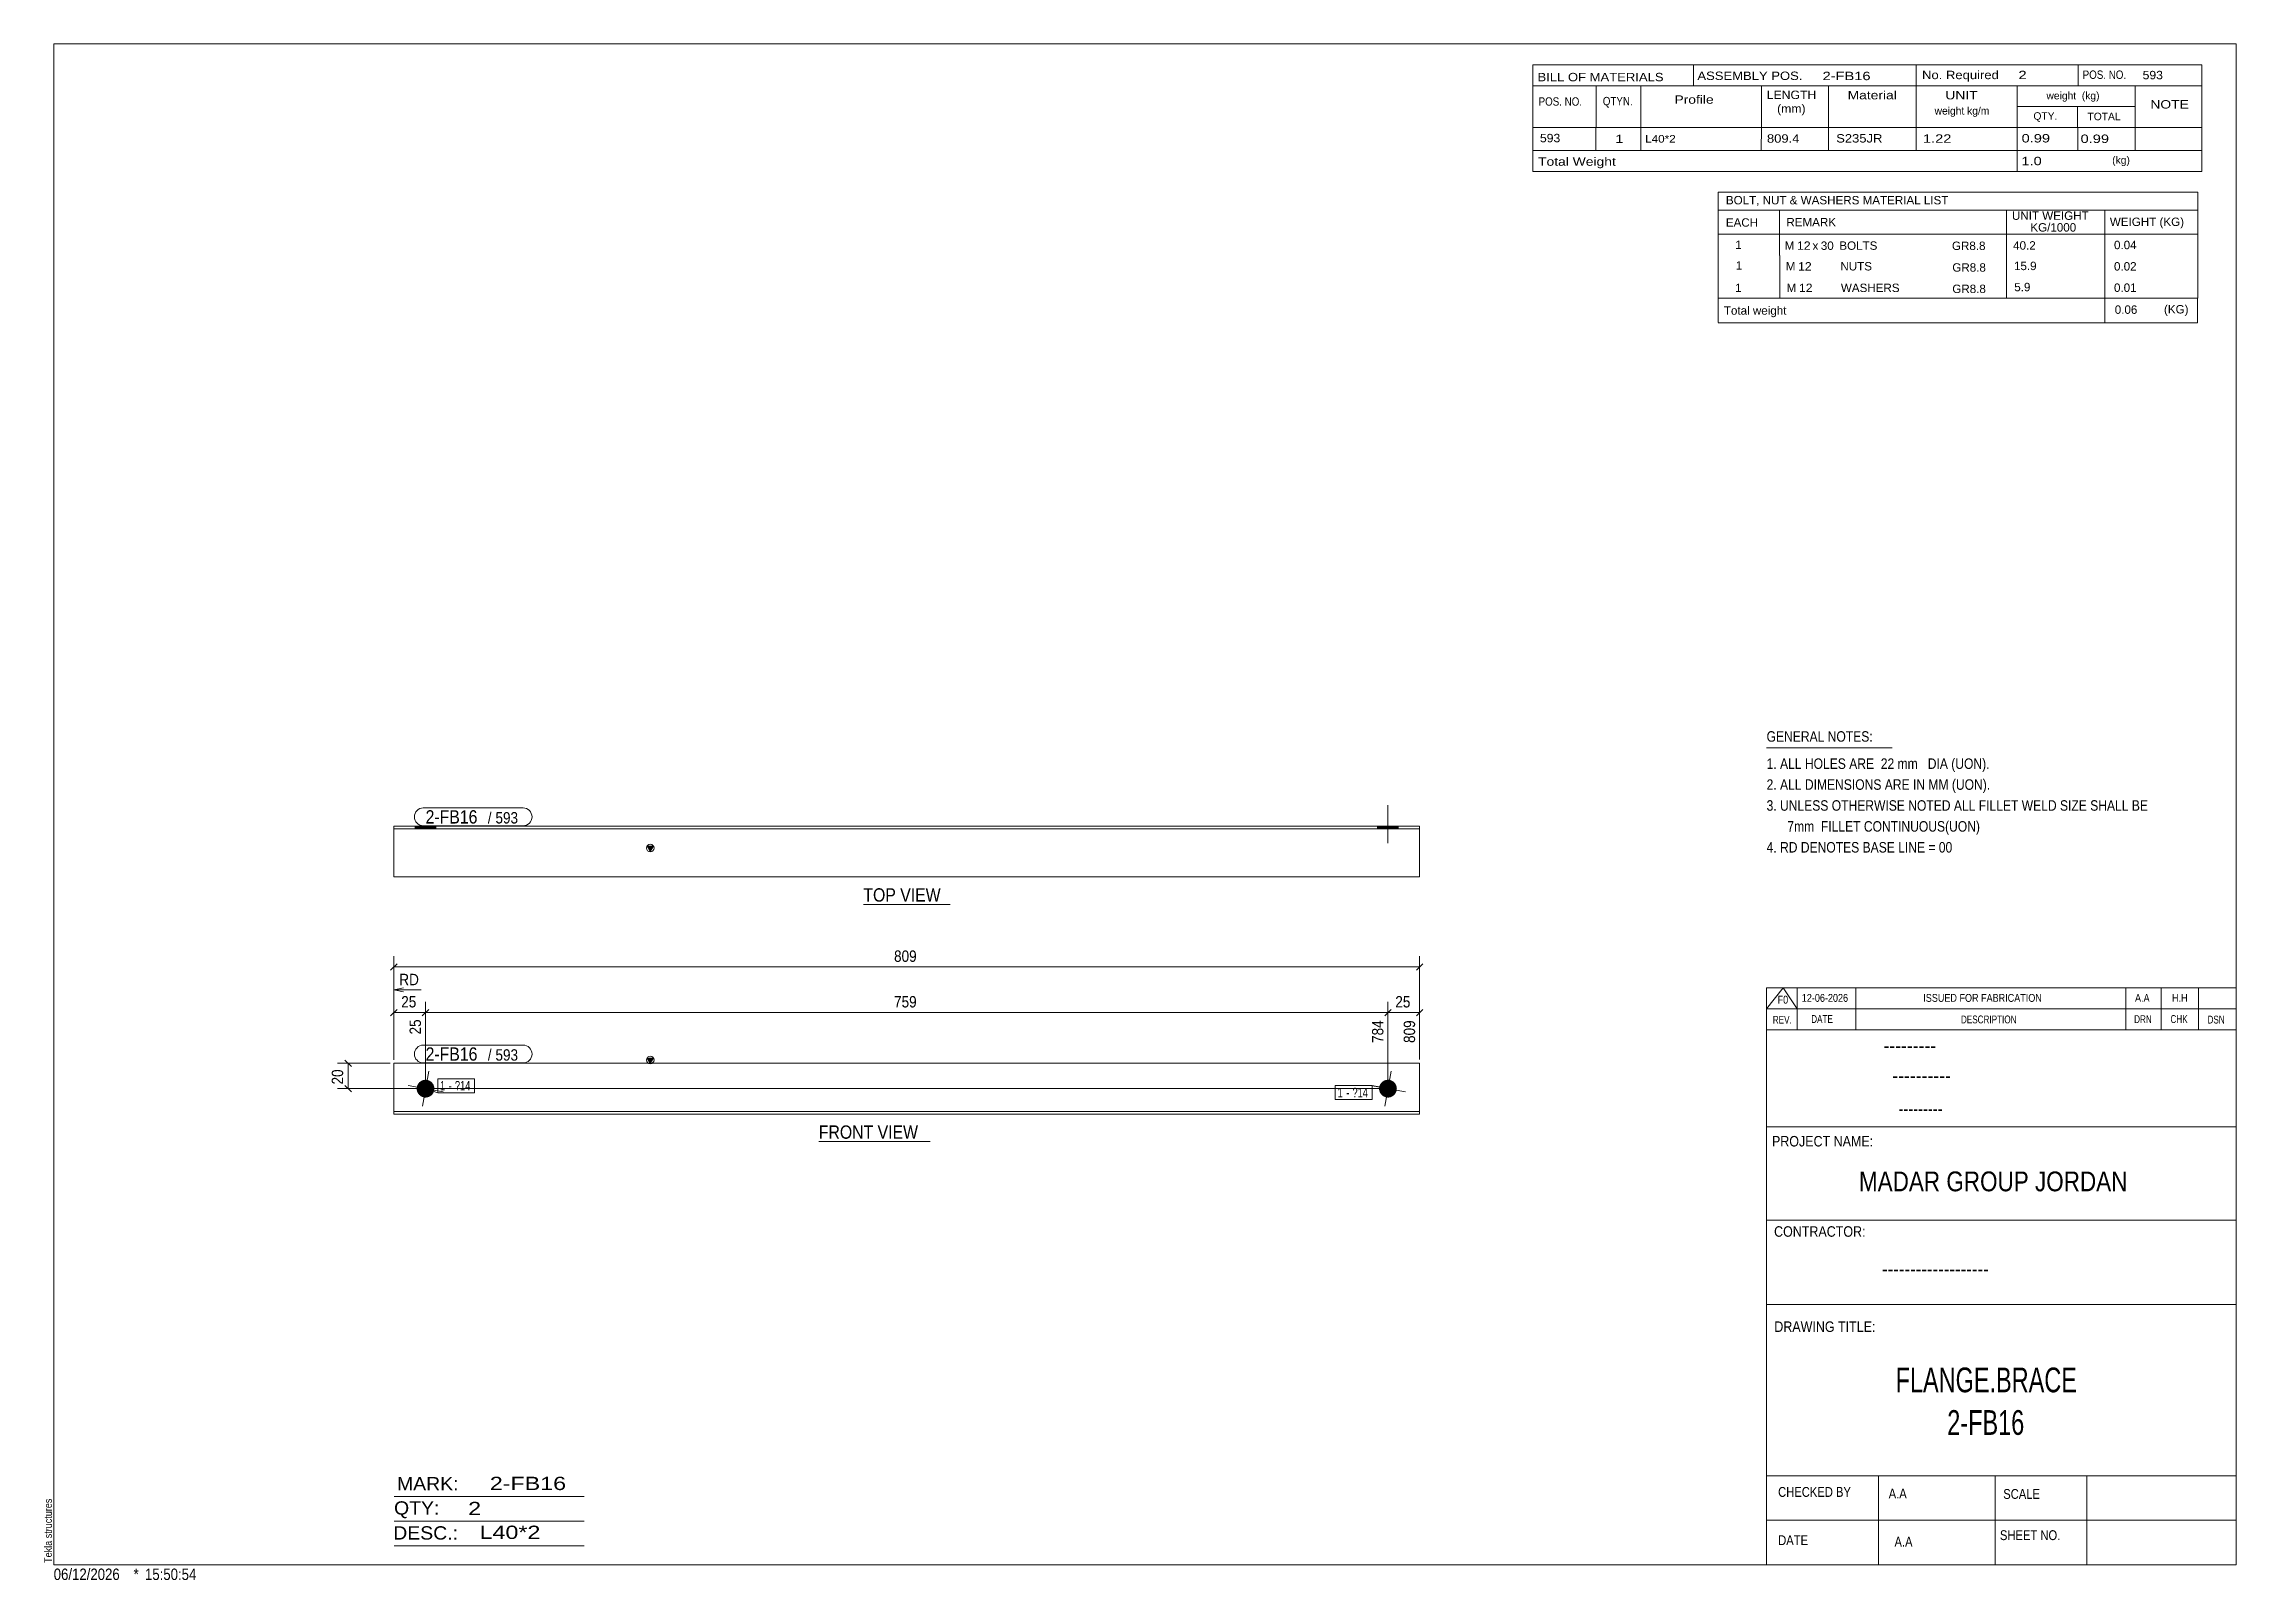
# Model space of a CAD drawing. Header units: millimetres. Extents: x 2 to 579, y 1 to 405.
import ezdxf

# ---------------------------------------------------------------- set-up
doc = ezdxf.new("R2010")
doc.units = ezdxf.units.MM
doc.linetypes.add('XKITLINE00', pattern=[0])
for name, color, linetype, lineweight in [('Bolt', 3, 'Continuous', 0), ('BoltMark', 7, 'Continuous', 0), ('Dimensions', 7, 'Continuous', 0), ('DrawingSheet', 5, 'Continuous', 0), ('OtherObjectType', 7, 'Continuous', 0), ('Part', 2, 'Continuous', 0), ('PartMark', 7, 'Continuous', 0)]:
    doc.layers.add(name, color=color, linetype=linetype, lineweight=lineweight)
doc.styles.add('@ARIAL_UNICODE_MS_BOLD', font='ARIAL.TTF')
doc.styles.add('ARIAL', font='ARIAL.TTF')
doc.styles.add('ARIAL_NARROW', font='ARIALN.TTF')
doc.styles.add('COMIC_SANS_MS_BOLD', font='COMICBD.TTF')
doc.styles.add('SWIS721_EX_BT', font='ARIAL.TTF')
doc.styles.add('SWISSE', font='ARIAL.TTF')

# ---------------------------------------------------------------- blocks, each defined once
blk = doc.blocks.new('*A1')
at = {"layer": 'Bolt'}
blk.add_hatch(color=3, dxfattribs=at).paths.add_polyline_path([(102.32, 127.93), (102.26, 127.94), (102.2, 127.96), (102.15, 127.97), (102.09, 127.99), (102.04, 128), (101.99, 128.02), (101.93, 128.04), (101.88, 128.07), (101.83, 128.09), (101.77, 128.11), (101.72, 128.14), (101.67, 128.16), (101.62, 128.19), (101.57, 128.22), (101.52, 128.25), (101.48, 128.28), (101.43, 128.32), (101.38, 128.35), (101.34, 128.38), (101.29, 128.42), (101.25, 128.46), (101.21, 128.5), (101.17, 128.54), (101.12, 128.58), (101.08, 128.62), (101.05, 128.66), (101.01, 128.7), (100.97, 128.75), (100.94, 128.79), (100.9, 128.84), (100.87, 128.88), (100.84, 128.93), (100.81, 128.98), (100.78, 129.03), (100.75, 129.08), (100.72, 129.13), (100.69, 129.18), (100.67, 129.23), (100.65, 129.28), (100.62, 129.34), (100.6, 129.39), (100.58, 129.44), (100.56, 129.5), (100.55, 129.55), (100.53, 129.61), (100.52, 129.66), (100.5, 129.72), (100.49, 129.77), (100.48, 129.83), (100.47, 129.89), (100.47, 129.94), (100.46, 130), (100.46, 130.06), (100.45, 130.11), (100.45, 130.17), (100.45, 130.23), (100.45, 130.29), (100.45, 130.34), (100.46, 130.4), (100.46, 130.46), (100.47, 130.51), (100.48, 130.57), (100.49, 130.63), (100.5, 130.68), (100.51, 130.74), (100.52, 130.8), (100.54, 130.85), (100.55, 130.91), (100.57, 130.96), (100.59, 131.01), (100.61, 131.07), (100.63, 131.12), (100.66, 131.17), (100.68, 131.23), (100.7, 131.28), (100.73, 131.33), (100.76, 131.38), (100.79, 131.43), (100.82, 131.48), (100.85, 131.52), (100.88, 131.57), (100.92, 131.62), (100.95, 131.66), (100.99, 131.71), (101.02, 131.75), (101.06, 131.79), (101.1, 131.83), (101.14, 131.88), (101.18, 131.92), (101.23, 131.95), (101.27, 131.99), (101.31, 132.03), (101.36, 132.06), (101.4, 132.1), (101.45, 132.13), (101.5, 132.16), (101.55, 132.19), (101.59, 132.22), (101.64, 132.25), (101.69, 132.28), (101.75, 132.31), (101.8, 132.33), (101.85, 132.35), (101.9, 132.38), (101.96, 132.4), (102.01, 132.42), (102.06, 132.44), (102.12, 132.45), (102.17, 132.47), (102.23, 132.48), (102.28, 132.5), (102.34, 132.51), (102.4, 132.52), (102.45, 132.53), (102.51, 132.53), (102.57, 132.54), (102.62, 132.54), (102.68, 132.55), (102.74, 132.55), (102.8, 132.55), (102.85, 132.55), (102.91, 132.55), (102.97, 132.54), (103.02, 132.54), (103.08, 132.53), (103.14, 132.52), (103.19, 132.51), (103.25, 132.5), (103.31, 132.49), (103.36, 132.48), (103.42, 132.46), (103.47, 132.45), (103.53, 132.43), (103.58, 132.41), (103.63, 132.39), (103.69, 132.37), (103.74, 132.34), (103.79, 132.32), (103.84, 132.3), (103.89, 132.27), (103.94, 132.24), (103.99, 132.21), (104.04, 132.18), (104.09, 132.15), (104.14, 132.12), (104.18, 132.08), (104.23, 132.05), (104.27, 132.01), (104.32, 131.98), (104.36, 131.94), (104.4, 131.9), (104.44, 131.86), (104.48, 131.82), (104.52, 131.77), (104.56, 131.73), (104.59, 131.69), (104.63, 131.64), (104.66, 131.6), (104.7, 131.55), (104.73, 131.5), (104.76, 131.45), (104.79, 131.41), (104.82, 131.36), (104.85, 131.31), (104.87, 131.25), (104.9, 131.2), (104.92, 131.15), (104.94, 131.1), (104.96, 131.04), (104.98, 130.99), (105, 130.94), (105.02, 130.88), (105.04, 130.83), (105.05, 130.77), (105.06, 130.72), (105.07, 130.66), (105.08, 130.6), (105.09, 130.55), (105.1, 130.49), (105.11, 130.43), (105.11, 130.38), (105.11, 130.32), (105.12, 130.26), (105.12, 130.2), (105.12, 130.15), (105.11, 130.09), (105.11, 130.03), (105.1, 129.98), (105.1, 129.92), (105.09, 129.86), (105.08, 129.81), (105.07, 129.75), (105.06, 129.69), (105.04, 129.64), (105.03, 129.58), (105.01, 129.53), (105, 129.47), (104.98, 129.42), (104.96, 129.37), (104.93, 129.31), (104.91, 129.26), (104.89, 129.21), (104.86, 129.16), (104.84, 129.11), (104.81, 129.06), (104.78, 129.01), (104.75, 128.96), (104.72, 128.91), (104.68, 128.86), (104.65, 128.82), (104.62, 128.77), (104.58, 128.73), (104.54, 128.68), (104.5, 128.64), (104.46, 128.6), (104.42, 128.56), (104.38, 128.52), (104.34, 128.48), (104.3, 128.44), (104.25, 128.41), (104.21, 128.37), (104.16, 128.34), (104.12, 128.3), (104.07, 128.27), (104.02, 128.24), (103.97, 128.21), (103.92, 128.18), (103.87, 128.15), (103.82, 128.13), (103.77, 128.1), (103.72, 128.08), (103.66, 128.06), (103.61, 128.04), (103.56, 128.02), (103.5, 128), (103.45, 127.98), (103.39, 127.96), (103.34, 127.95), (103.28, 127.94), (103.23, 127.93), (103.17, 127.92), (103.11, 127.91), (103.06, 127.9), (103, 127.89), (102.94, 127.89), (102.89, 127.89), (102.83, 127.88), (102.77, 127.88), (102.71, 127.88), (102.66, 127.89), (102.6, 127.89), (102.54, 127.9), (102.49, 127.9), (102.43, 127.91), (102.37, 127.92)], flags=17)
at = {"layer": 'Bolt', "color": 3, "linetype": 'XKITLINE00', "lineweight": 0}
for p, q in [((103.61, 134.81), (101.96, 125.62)), ((107.38, 129.39), (98.19, 131.04))]:
    blk.add_line(p, q, dxfattribs=at)
blk = doc.blocks.new('*A2')
at = {"layer": 'Bolt'}
blk.add_hatch(color=3, dxfattribs=at).paths.add_polyline_path([(355.44, 127.93), (355.39, 127.94), (355.33, 127.96), (355.28, 127.97), (355.22, 127.99), (355.17, 128), (355.11, 128.02), (355.06, 128.04), (355.01, 128.07), (354.96, 128.09), (354.9, 128.11), (354.85, 128.14), (354.8, 128.16), (354.75, 128.19), (354.7, 128.22), (354.65, 128.25), (354.61, 128.28), (354.56, 128.32), (354.51, 128.35), (354.47, 128.38), (354.42, 128.42), (354.38, 128.46), (354.34, 128.5), (354.29, 128.54), (354.25, 128.58), (354.21, 128.62), (354.18, 128.66), (354.14, 128.7), (354.1, 128.75), (354.07, 128.79), (354.03, 128.84), (354, 128.88), (353.97, 128.93), (353.93, 128.98), (353.9, 129.03), (353.88, 129.08), (353.85, 129.13), (353.82, 129.18), (353.8, 129.23), (353.77, 129.28), (353.75, 129.34), (353.73, 129.39), (353.71, 129.44), (353.69, 129.5), (353.68, 129.55), (353.66, 129.61), (353.65, 129.66), (353.63, 129.72), (353.62, 129.77), (353.61, 129.83), (353.6, 129.89), (353.59, 129.94), (353.59, 130), (353.58, 130.06), (353.58, 130.11), (353.58, 130.17), (353.58, 130.23), (353.58, 130.29), (353.58, 130.34), (353.59, 130.4), (353.59, 130.46), (353.6, 130.51), (353.61, 130.57), (353.62, 130.63), (353.63, 130.68), (353.64, 130.74), (353.65, 130.8), (353.67, 130.85), (353.68, 130.91), (353.7, 130.96), (353.72, 131.01), (353.74, 131.07), (353.76, 131.12), (353.78, 131.17), (353.81, 131.23), (353.83, 131.28), (353.86, 131.33), (353.89, 131.38), (353.92, 131.43), (353.95, 131.48), (353.98, 131.52), (354.01, 131.57), (354.05, 131.62), (354.08, 131.66), (354.12, 131.71), (354.15, 131.75), (354.19, 131.79), (354.23, 131.83), (354.27, 131.88), (354.31, 131.92), (354.35, 131.95), (354.4, 131.99), (354.44, 132.03), (354.49, 132.06), (354.53, 132.1), (354.58, 132.13), (354.63, 132.16), (354.67, 132.19), (354.72, 132.22), (354.77, 132.25), (354.82, 132.28), (354.87, 132.31), (354.93, 132.33), (354.98, 132.35), (355.03, 132.38), (355.08, 132.4), (355.14, 132.42), (355.19, 132.44), (355.25, 132.45), (355.3, 132.47), (355.36, 132.48), (355.41, 132.5), (355.47, 132.51), (355.53, 132.52), (355.58, 132.53), (355.64, 132.53), (355.7, 132.54), (355.75, 132.54), (355.81, 132.55), (355.87, 132.55), (355.92, 132.55), (355.98, 132.55), (356.04, 132.55), (356.1, 132.54), (356.15, 132.54), (356.21, 132.53), (356.27, 132.52), (356.32, 132.51), (356.38, 132.5), (356.44, 132.49), (356.49, 132.48), (356.55, 132.46), (356.6, 132.45), (356.66, 132.43), (356.71, 132.41), (356.76, 132.39), (356.82, 132.37), (356.87, 132.34), (356.92, 132.32), (356.97, 132.3), (357.02, 132.27), (357.07, 132.24), (357.12, 132.21), (357.17, 132.18), (357.22, 132.15), (357.27, 132.12), (357.31, 132.08), (357.36, 132.05), (357.4, 132.01), (357.45, 131.98), (357.49, 131.94), (357.53, 131.9), (357.57, 131.86), (357.61, 131.82), (357.65, 131.77), (357.69, 131.73), (357.72, 131.69), (357.76, 131.64), (357.79, 131.6), (357.83, 131.55), (357.86, 131.5), (357.89, 131.45), (357.92, 131.41), (357.95, 131.36), (357.98, 131.31), (358, 131.25), (358.03, 131.2), (358.05, 131.15), (358.07, 131.1), (358.09, 131.04), (358.11, 130.99), (358.13, 130.94), (358.15, 130.88), (358.16, 130.83), (358.18, 130.77), (358.19, 130.72), (358.2, 130.66), (358.21, 130.6), (358.22, 130.55), (358.23, 130.49), (358.24, 130.43), (358.24, 130.38), (358.24, 130.32), (358.25, 130.26), (358.25, 130.2), (358.24, 130.15), (358.24, 130.09), (358.24, 130.03), (358.23, 129.98), (358.23, 129.92), (358.22, 129.86), (358.21, 129.81), (358.2, 129.75), (358.19, 129.69), (358.17, 129.64), (358.16, 129.58), (358.14, 129.53), (358.12, 129.47), (358.1, 129.42), (358.08, 129.37), (358.06, 129.31), (358.04, 129.26), (358.02, 129.21), (357.99, 129.16), (357.96, 129.11), (357.94, 129.06), (357.91, 129.01), (357.88, 128.96), (357.85, 128.91), (357.81, 128.86), (357.78, 128.82), (357.74, 128.77), (357.71, 128.73), (357.67, 128.68), (357.63, 128.64), (357.59, 128.6), (357.55, 128.56), (357.51, 128.52), (357.47, 128.48), (357.43, 128.44), (357.38, 128.41), (357.34, 128.37), (357.29, 128.34), (357.25, 128.3), (357.2, 128.27), (357.15, 128.24), (357.1, 128.21), (357.05, 128.18), (357, 128.15), (356.95, 128.13), (356.9, 128.1), (356.85, 128.08), (356.79, 128.06), (356.74, 128.04), (356.69, 128.02), (356.63, 128), (356.58, 127.98), (356.52, 127.96), (356.47, 127.95), (356.41, 127.94), (356.36, 127.93), (356.3, 127.92), (356.24, 127.91), (356.19, 127.9), (356.13, 127.89), (356.07, 127.89), (356.01, 127.89), (355.96, 127.88), (355.9, 127.88), (355.84, 127.88), (355.79, 127.89), (355.73, 127.89), (355.67, 127.9), (355.61, 127.9), (355.56, 127.91), (355.5, 127.92)], flags=17)
at = {"layer": 'Bolt', "color": 3, "linetype": 'XKITLINE00', "lineweight": 0}
for p, q in [((356.73, 134.81), (355.09, 125.62)), ((360.51, 129.39), (351.32, 131.04))]:
    blk.add_line(p, q, dxfattribs=at)
blk = doc.blocks.new('*A3')
at = {"layer": 'Part'}
blk.add_hatch(color=2, dxfattribs=at).paths.add_polyline_path([(161.1, 138.28), (162.7, 138.28), (161.9, 136.88)], flags=17)
at = {"layer": 'Part', "color": 2, "linetype": 'XKITLINE00', "lineweight": 0}
for p, q in [((94.45, 123.55), (94.45, 136.88)), ((94.45, 136.88), (364.25, 136.88)), ((161.9, 136.88), (161.1, 138.28)), ((161.1, 138.28), (162.7, 138.28)), ((162.7, 138.28), (161.9, 136.88)), ((364.25, 123.55), (364.25, 136.88)), ((364.25, 124.22), (94.45, 124.22)), ((364.25, 123.55), (94.45, 123.55))]:
    blk.add_line(p, q, dxfattribs=at)
blk.add_circle((161.9, 137.78), 1, dxfattribs=at)
blk = doc.blocks.new('*A4')
at = {"layer": 'Bolt'}
blk.add_hatch(color=3, dxfattribs=at).paths.add_polyline_path([(105.49, 199.25), (105.49, 198.58), (100.08, 198.58), (100.08, 199.25)], flags=17)
at = {"layer": 'Bolt', "color": 3, "linetype": 'XKITLINE00', "lineweight": 0}
for p, q in [((100.08, 198.58), (100.08, 199.25)), ((102.78, 198.58), (102.78, 199.25)), ((105.49, 198.58), (105.49, 199.25))]:
    blk.add_line(p, q, dxfattribs=at)
blk = doc.blocks.new('*A5')
at = {"layer": 'Bolt'}
blk.add_hatch(color=3, dxfattribs=at).paths.add_polyline_path([(358.62, 199.25), (358.62, 198.58), (353.2, 198.58), (353.2, 199.25)], flags=17)
at = {"layer": 'Bolt', "color": 3, "linetype": 'XKITLINE00', "lineweight": 0}
for p, q in [((355.91, 194.75), (355.91, 204.75)), ((353.2, 198.58), (353.2, 199.25)), ((358.62, 198.58), (358.62, 199.25))]:
    blk.add_line(p, q, dxfattribs=at)
blk = doc.blocks.new('*A6')
at = {"layer": 'Part'}
blk.add_hatch(color=2, dxfattribs=at).paths.add_polyline_path([(161.1, 193.98), (162.7, 193.98), (161.9, 192.58)], flags=17)
at = {"layer": 'Part', "color": 2, "linetype": 'XKITLINE00', "lineweight": 0}
for p, q in [((364.25, 199.25), (94.45, 199.25)), ((94.45, 185.92), (94.45, 199.25)), ((364.25, 198.58), (94.45, 198.58)), ((364.25, 199.25), (364.25, 185.92)), ((161.9, 192.58), (161.1, 193.98)), ((161.1, 193.98), (162.7, 193.98)), ((162.7, 193.98), (161.9, 192.58)), ((364.25, 185.92), (94.45, 185.92))]:
    blk.add_line(p, q, dxfattribs=at)
blk.add_circle((161.9, 193.48), 1, dxfattribs=at)
blk = doc.blocks.new('*A7')
at = {"layer": 'DrawingSheet', "color": 5, "linetype": 'XKITLINE00', "lineweight": 0}
for p, q in [((579, 405), (5, 405)), ((5, 405), (5, 5)), ((579, 5), (579, 405)), ((5, 5), (579, 5))]:
    blk.add_line(p, q, dxfattribs=at)
at = {"layer": 'DrawingSheet', "color": 5, "style": 'ARIAL', "width": 0.85}
blk.add_text('Tekla structures', height=2, rotation=90, dxfattribs=at).set_placement((4.5, 5.5))
blk = doc.blocks.new('*A8')
at = {"layer": 'OtherObjectType', "color": 7, "linetype": 'XKITLINE00', "lineweight": 0}
for p, q in [((442.76, 365.95), (442.75, 354.95)), ((442.76, 365.95), (568.88, 365.95)), ((568.88, 365.95), (568.88, 354.95)), ((442.75, 361.3), (568.88, 361.3)), ((458.87, 361.31), (458.87, 354.95)), ((518.57, 361.31), (518.57, 354.95)), ((544.47, 361.29), (544.47, 354.95)), ((442.76, 354.92), (442.76, 349.42)), ((442.77, 354.95), (568.88, 354.95)), ((458.92, 354.95), (458.92, 349.33)), ((518.57, 354.95), (518.57, 349.33)), ((544.5, 354.95), (544.5, 349.45)), ((568.88, 354.95), (568.88, 349.45)), ((442.79, 349.33), (442.79, 343.72)), ((458.95, 349.33), (458.95, 343.71)), ((518.57, 349.33), (518.57, 343.71)), ((544.5, 349.33), (544.5, 343.83)), ((568.88, 349.33), (568.88, 343.83)), ((442.79, 343.7), (442.79, 338.13)), ((458.95, 343.71), (458.95, 338.09)), ((518.57, 343.71), (518.57, 338.09)), ((544.5, 343.71), (544.5, 338.1)), ((568.88, 343.71), (568.88, 338.1)), ((568.88, 338.1), (442.75, 338.13)), ((442.78, 338.09), (442.78, 331.69)), ((442.85, 338.09), (568.87, 338.09)), ((544.5, 338.06), (544.5, 331.64)), ((568.87, 338.06), (568.87, 331.65)), ((442.77, 331.65), (568.87, 331.65))]:
    blk.add_line(p, q, dxfattribs=at)
at = {"layer": 'OtherObjectType', "color": 7, "style": 'ARIAL_NARROW'}
for s, width, p in [('BOLT, NUT & WASHERS MATERIAL LIST', 1.211571, (444.79, 362.79)), ('EACH', 1.211571, (444.78, 356.92)), ('REMARK', 1.211571, (460.7, 357.01)), ('UNIT WEIGHT', 1.211571, (520.03, 358.72)), (' KG/1000', 1.211571, (524.02, 355.63)), ('WEIGHT (KG)', 1.211571, (545.78, 357.1)), ('1', 1.211571, (447.26, 351.05)), ('M', 1.211571, (460.26, 350.85)), ('12', 1.275, (463.5, 350.83)), ('x', 1.211571, (467.58, 350.83)), ('30', 1.211571, (469.76, 350.82)), ('BOLTS', 1.211571, (474.63, 350.84)), ('GR8.8', 1.211571, (504.25, 350.79)), ('40.2', 1.211571, (520.34, 350.88)), ('0.04', 1.211571, (546.87, 351.01)), ('1', 1.211571, (447.4, 345.61)), ('M', 1.211571, (460.54, 345.41)), ('12', 1.275, (463.78, 345.39)), ('NUTS', 1.211571, (474.91, 345.41)), ('GR8.8', 1.211571, (504.35, 345.09)), ('15.9', 1.211571, (520.56, 345.5)), ('0.02', 1.211571, (546.87, 345.39)), ('1', 1.211571, (447.24, 339.74)), ('M', 1.211571, (460.76, 339.74)), ('12', 1.275, (464, 339.72)), ('WASHERS', 1.211571, (475.04, 339.73)), ('GR8.8', 1.211571, (504.35, 339.47)), ('5.9', 1.211571, (520.64, 339.94)), ('0.01', 1.211571, (546.87, 339.78)), ('Total weight', 1.211571, (444.26, 333.77)), ('0.06', 1.211571, (547.07, 334)), ('(KG)', 1.211571, (560.02, 334.1))]:
    blk.add_text(s, height=2.2, dxfattribs=dict(at, width=width)).set_placement(p)
blk = doc.blocks.new('*A9')
at = {"layer": 'OtherObjectType', "color": 7, "linetype": 'XKITLINE00', "lineweight": 0}
blk.add_line((455.5, 219.82), (488.5, 219.82), dxfattribs=at)
at = {"layer": 'OtherObjectType', "color": 7, "style": 'ARIAL_NARROW', "width": 1.008832}
for s, p in [('GENERAL NOTES:', (455.5, 221.47)), ('1. ALL HOLES ARE  22 mm   DIA (UON).', (455.5, 214.32)), ('2. ALL DIMENSIONS ARE IN MM (UON).', (455.5, 208.82)), ('3. UNLESS OTHERWISE NOTED ALL FILLET WELD SIZE SHALL BE', (455.5, 203.32)), ('7mm  FILLET CONTINUOUS(UON)', (460.95, 197.82)), ('4. RD DENOTES BASE LINE = 00', (455.5, 192.32))]:
    blk.add_text(s, height=2.75, dxfattribs=at).set_placement(p)
blk = doc.blocks.new('*A10')
at = {"layer": 'OtherObjectType', "color": 7, "linetype": 'XKITLINE00', "lineweight": 0}
for p, q in [((455.5, 156.76), (579, 156.76)), ((455.5, 151.21), (459.82, 156.76)), ((455.5, 151.21), (455.5, 156.76)), ((459.82, 156.76), (463.53, 151.21)), ((463.53, 151.21), (463.53, 156.76)), ((478.97, 151.21), (478.97, 156.76)), ((549.98, 151.21), (549.98, 156.76)), ((559.24, 151.21), (559.24, 156.76)), ((569.12, 151.21), (569.12, 156.76)), ((579, 151.21), (579, 156.76)), ((455.5, 151.21), (579, 151.21)), ((455.5, 145.65), (455.5, 151.21)), ((459.21, 151.21), (579, 151.21)), ((463.53, 145.65), (463.53, 151.21)), ((478.97, 145.65), (478.97, 151.21)), ((549.98, 145.65), (549.98, 151.21)), ((559.24, 145.65), (559.24, 151.21)), ((569.12, 145.65), (569.12, 151.21)), ((579, 145.65), (579, 151.21))]:
    blk.add_line(p, q, dxfattribs=at)
at = {"layer": 'OtherObjectType', "color": 7, "style": 'ARIAL_NARROW'}
for s, height, width, p in [('F0', 2.058, 1.008832, (458.4, 152.59)), ('12-06-2026', 2.058, 1.008832, (464.76, 153.06)), ('ISSUED FOR FABRICATION', 2.0583, 1.008832, (496.71, 153.06)), ('A.A', 2.058, 1.008832, (552.4, 153.06)), ('H.H', 2.058, 1.008832, (562.13, 153.06)), ('REV.', 2.058, 0.907949, (457.13, 147.31)), ('DATE', 2.058, 0.907949, (467.23, 147.5)), ('DESCRIPTION', 2.0583, 0.907949, (506.61, 147.39)), ('DRN', 2.058, 0.907949, (552.17, 147.47)), ('CHK', 2.058, 0.907949, (561.72, 147.5)), ('DSN', 2.058, 0.907949, (571.47, 147.35))]:
    blk.add_text(s, height=height, dxfattribs=dict(at, width=width)).set_placement(p)
blk = doc.blocks.new('*A11')
at = {"layer": 'OtherObjectType', "color": 6, "linetype": 'XKITLINE00', "lineweight": 0}
for p, q in [((94.5, 23), (144.5, 23)), ((94.5, 16.5), (144.5, 16.5)), ((94.5, 10), (144.5, 10))]:
    blk.add_line(p, q, dxfattribs=at)
at = {"layer": 'OtherObjectType', "color": 6, "style": 'ARIAL_NARROW'}
for s, width, p in [('MARK:', 1.275, (95.27, 24.58)), ('2-FB16', 1.525501, (119.69, 24.65)), ('QTY:', 1.275, (94.5, 18.19)), ('2', 1.525501, (113.99, 18.05)), ('DESC.:', 1.275, (94.29, 11.63)), ('L40*2', 1.525501, (117, 11.79))]:
    blk.add_text(s, height=3.5, dxfattribs=dict(at, width=width)).set_placement(p)
blk = doc.blocks.new('*A12')
at = {"layer": 'OtherObjectType', "color": 2, "linetype": 'XKITLINE00', "lineweight": 0}
for p, q in [((455.5, 145.65), (579, 145.65)), ((455.5, 5), (455.5, 145.64)), ((578.98, 145.64), (579, 5)), ((579, 120.14), (455.5, 120.14)), ((455.5, 95.63), (579, 95.63)), ((579, 73.49), (455.5, 73.49)), ((579, 28.4), (455.5, 28.4)), ((484.94, 28.4), (484.94, 5)), ((515.62, 5), (515.62, 28.4)), ((539.75, 5), (539.75, 28.4)), ((579, 16.7), (455.5, 16.7)), ((579, 5), (455.5, 5))]:
    blk.add_line(p, q, dxfattribs=at)
at = {"layer": 'OtherObjectType', "color": 4, "style": '@ARIAL_UNICODE_MS_BOLD', "width": 0.85}
blk.add_text('---------', height=3.9, dxfattribs=at).set_placement((486.23, 139.59))
at = {"layer": 'OtherObjectType', "color": 7, "style": 'ARIAL', "width": 0.85}
for s, height, p in [('----------', 3.9, (488.56, 131.77)), ('---------', 3.25, (490.21, 123.31))]:
    blk.add_text(s, height=height, dxfattribs=at).set_placement(p)
at = {"layer": 'OtherObjectType', "color": 3, "width": 0.85}
for s, style, p in [('PROJECT NAME:', 'SWIS721_EX_BT', (456.92, 115.01)), ('CONTRACTOR:', 'SWISSE', (457.47, 91.27)), ('DRAWING TITLE:', 'SWIS721_EX_BT', (457.53, 66.24))]:
    blk.add_text(s, height=2.7618, dxfattribs=dict(at, style=style)).set_placement(p)
at = {"layer": 'OtherObjectType', "color": 7, "width": 0.85}
for s, height, p in [('MADAR GROUP JORDAN', 5.2, (479.79, 103.23)), ('CHECKED BY', 2.592, (458.53, 22.86)), ('A.A', 2.592, (487.61, 22.45)), ('SCALE', 2.592, (517.74, 22.33)), ('DATE', 2.592, (458.54, 10.16)), ('A.A', 2.592, (489.14, 9.76)), ('SHEET NO.', 2.592, (516.87, 11.49))]:
    blk.add_text(s, height=height, dxfattribs=at).set_placement(p)
at = {"layer": 'OtherObjectType', "color": 1}
for s, height, style, width, p in [('-------------------', 3.9, 'COMIC_SANS_MS_BOLD', 0.85, (485.87, 80.86)), ('FLANGE.BRACE', 6.5, 'ARIAL', 0.68, (489.43, 50.37)), ('2-FB16', 6.5, 'ARIAL', 0.68, (503.02, 39.17))]:
    blk.add_text(s, height=height, dxfattribs=dict(at, style=style, width=width)).set_placement(p)
blk = doc.blocks.new('*A13')
at = {"layer": 'OtherObjectType', "color": 7, "linetype": 'XKITLINE00', "lineweight": 0}
for p, q in [((393.98, 399.5), (569.98, 399.5)), ((393.98, 399.5), (393.98, 388.5)), ((436.26, 399.42), (436.26, 393.87)), ((494.85, 394), (494.85, 399.5)), ((537.43, 393.96), (537.43, 399.42)), ((569.98, 394), (569.98, 399.5)), ((393.98, 394), (569.98, 394)), ((410.64, 394), (410.64, 383)), ((422.4, 393.98), (422.4, 383.03)), ((454.12, 393.99), (454.13, 383)), ((471.78, 393.98), (471.78, 383)), ((494.85, 393.98), (494.85, 383)), ((521.43, 394), (521.43, 383)), ((552.42, 394), (552.42, 383)), ((569.98, 394), (569.98, 388.5)), ((393.98, 388.5), (393.98, 383)), ((521.45, 388.52), (552.45, 388.52)), ((537.28, 388.52), (537.28, 383)), ((569.98, 388.5), (569.98, 383)), ((393.98, 383), (569.98, 383)), ((393.98, 383), (393.98, 376.95)), ((410.63, 383), (410.63, 376.95)), ((422.44, 382.99), (422.44, 376.95)), ((454.12, 383), (454.11, 376.95)), ((471.79, 383), (471.79, 376.95)), ((494.87, 383), (494.87, 376.95)), ((521.44, 383), (521.44, 376.95)), ((537.33, 382.95), (537.33, 376.95)), ((552.43, 383), (552.43, 376.95)), ((569.98, 383), (569.98, 376.95)), ((393.98, 376.95), (569.98, 376.95)), ((393.98, 376.95), (393.98, 371.45)), ((521.44, 376.95), (521.44, 371.45)), ((569.98, 376.95), (569.98, 371.45)), ((393.98, 371.45), (569.98, 371.45))]:
    blk.add_line(p, q, dxfattribs=at)
at = {"layer": 'OtherObjectType', "color": 7, "style": 'ARIAL_NARROW'}
for s, height, width, p in [('No. Required', 2.2, 1.36, (496.39, 395.72)), ('2', 2.2, 1.525501, (521.75, 395.72)), ('POS. NO.', 2.2, 1.02, (538.63, 395.79)), ('593', 2.2, 1.270501, (554.4, 395.69)), ('BILL OF MATERIALS', 2.2, 1.36, (395.25, 395.16)), ('ASSEMBLY POS.', 2.2, 1.36, (437.3, 395.5)), ('LENGTH', 2.2, 1.275, (455.54, 390.49)), ('2-FB16', 2.2, 1.525501, (470.23, 395.46)), ('Material', 2.2, 1.445, (476.81, 390.41)), ('UNIT', 2.2, 1.445, (502.52, 390.4)), ('weight  (kg)', 1.98, 1.19, (529.11, 390.39)), ('POS. NO.', 2.2, 1.02, (395.53, 388.74)), ('QTYN.', 2.2, 1.02, (412.42, 388.84)), ('Profile', 2.2, 1.445, (431.26, 389.25)), ('(mm)', 2.2, 1.275, (458.26, 386.86)), ('weight kg/m', 1.98, 1.19, (499.69, 386.4)), ('QTY.', 1.98, 1.19, (525.68, 385.03)), ('TOTAL', 1.98, 1.19, (539.9, 384.91)), ('NOTE', 2.2, 1.445, (556.44, 387.99)), ('593', 2.2, 1.270501, (395.89, 379.12)), ('1', 2.2, 1.525501, (415.71, 378.91)), ('L40*2', 1.98, 1.355501, (423.56, 379.04)), ('809.4', 2.2, 1.355501, (455.59, 379.01)), ('S235JR', 2.2, 1.355501, (473.81, 379.05)), ('1.22', 2.2, 1.525501, (496.62, 378.99)), ('0.99', 2.2, 1.525501, (522.57, 379.07)), ('0.99', 2.2, 1.525501, (538.08, 378.94)), ('Total Weight', 2.2, 1.445, (395.4, 372.94)), ('1.0', 2.2, 1.525501, (522.52, 373.09)), ('(kg)', 1.98, 1.19, (546.4, 373.46))]:
    blk.add_text(s, height=height, dxfattribs=dict(at, width=width)).set_placement(p)
blk = doc.blocks.new('*A14')
at = {"layer": 'OtherObjectType', "color": 7, "style": 'ARIAL_NARROW', "width": 1.008832}
for s, p in [('06/12/2026', (4.99, 1)), ('*', (26, 1)), ('15:50:54', (29, 1))]:
    blk.add_text(s, height=3, dxfattribs=at).set_placement(p)
blk = doc.blocks.new('*A15')
at = {"layer": 'Dimensions', "color": 7, "linetype": 'XKITLINE00', "lineweight": 0}
for p, q in [((93.45, 136.88), (79.6, 136.88)), ((81.6, 137.73), (83.3, 136.03)), ((82.45, 130.22), (82.45, 136.88)), ((354.91, 130.22), (79.6, 130.22)), ((81.6, 131.07), (83.3, 129.37))]:
    blk.add_line(p, q, dxfattribs=at)
at = {"layer": 'Dimensions', "color": 3}
for p in [(82.45, 136.88), (82.45, 130.22)]:
    blk.add_point(p, dxfattribs=at)
at = {"layer": 'Dimensions', "color": 3, "style": 'ARIAL', "width": 0.85}
blk.add_text('20', height=3, rotation=90.00021, dxfattribs=at).set_placement((81.1, 131.32))
blk = doc.blocks.new('*A16')
at = {"layer": 'Dimensions', "color": 7, "linetype": 'XKITLINE00', "lineweight": 0}
for p, q in [((95.3, 163.07), (93.6, 161.37)), ((94.45, 137.88), (94.45, 165.07)), ((94.45, 162.22), (364.25, 162.22)), ((365.09, 163.07), (363.4, 161.37)), ((364.25, 137.88), (364.25, 165.07))]:
    blk.add_line(p, q, dxfattribs=at)
at = {"layer": 'Dimensions', "color": 3}
for p in [(94.45, 162.22), (364.25, 162.22)]:
    blk.add_point(p, dxfattribs=at)
at = {"layer": 'Dimensions', "color": 3, "style": 'ARIAL', "width": 0.85}
blk.add_text('809', height=3, dxfattribs=at).set_placement((226.01, 163.57))
blk = doc.blocks.new('*A17')
at = {"layer": 'Dimensions', "color": 7, "linetype": 'XKITLINE00', "lineweight": 0}
for p, q in [((94.45, 137.83), (94.45, 160.47)), ((96.95, 156.72), (94.45, 156.22)), ((96.95, 155.72), (94.45, 156.22)), ((101.67, 156.22), (94.45, 156.22)), ((95.3, 151.07), (93.6, 149.37)), ((94.45, 137.88), (94.45, 153.07)), ((94.45, 150.22), (102.78, 150.22)), ((103.63, 151.07), (101.93, 149.37)), ((102.78, 131.22), (102.78, 153.07))]:
    blk.add_line(p, q, dxfattribs=at)
at = {"layer": 'Dimensions', "color": 7}
blk.add_point((94.45, 156.22), dxfattribs=at)
at = {"layer": 'Dimensions', "color": 3}
for p in [(94.45, 150.22), (102.78, 150.22)]:
    blk.add_point(p, dxfattribs=at)
at = {"layer": 'Dimensions', "color": 3, "style": 'ARIAL', "width": 0.85}
for s, p in [('RD', (95.89, 157.42)), ('25', (96.39, 151.57))]:
    blk.add_text(s, height=3, dxfattribs=at).set_placement(p)
blk.add_text('25', height=3, rotation=90.00021, dxfattribs=at).set_placement((101.58, 144.47))
blk = doc.blocks.new('*A18')
at = {"layer": 'Dimensions', "color": 7, "linetype": 'XKITLINE00', "lineweight": 0}
for p, q in [((103.63, 151.07), (101.93, 149.37)), ((102.78, 131.22), (102.78, 153.07)), ((102.78, 150.22), (355.91, 150.22)), ((356.76, 151.07), (355.06, 149.37)), ((355.91, 131.22), (355.91, 153.07))]:
    blk.add_line(p, q, dxfattribs=at)
at = {"layer": 'Dimensions', "color": 3}
for p in [(102.78, 150.22), (355.91, 150.22)]:
    blk.add_point(p, dxfattribs=at)
at = {"layer": 'Dimensions', "color": 3, "style": 'ARIAL', "width": 0.85}
blk.add_text('759', height=3, dxfattribs=at).set_placement((226.01, 151.57))
blk.add_text('784', height=3, rotation=90.00021, dxfattribs=at).set_placement((354.71, 142.24))
blk = doc.blocks.new('*A19')
at = {"layer": 'Dimensions', "color": 7, "linetype": 'XKITLINE00', "lineweight": 0}
for p, q in [((356.76, 151.07), (355.06, 149.37)), ((355.91, 131.22), (355.91, 153.07)), ((355.91, 150.22), (364.25, 150.22)), ((365.09, 151.07), (363.4, 149.37)), ((364.25, 137.88), (364.25, 153.07))]:
    blk.add_line(p, q, dxfattribs=at)
at = {"layer": 'Dimensions', "color": 3}
for p in [(355.91, 150.22), (364.25, 150.22)]:
    blk.add_point(p, dxfattribs=at)
at = {"layer": 'Dimensions', "color": 3, "style": 'ARIAL', "width": 0.85}
blk.add_text('25', height=3, dxfattribs=at).set_placement((357.85, 151.57))
blk.add_text('809', height=3, rotation=90.00021, dxfattribs=at).set_placement((363.05, 142.24))
blk = doc.blocks.new('*A20')
at = {"layer": 'BoltMark', "color": 7, "linetype": 'XKITLINE00', "lineweight": 0}
for p, q in [((342.06, 131.03), (351.74, 131.03)), ((342.06, 127.33), (342.06, 131.03)), ((342.06, 127.33), (351.74, 127.33)), ((351.74, 127.33), (351.74, 131.03)), ((355.91, 130.22), (351.74, 131.03))]:
    blk.add_line(p, q, dxfattribs=at)
at = {"layer": 'BoltMark', "color": 3, "style": 'ARIAL_NARROW', "width": 0.85}
for s, p in [('1', (342.66, 127.93)), ('-', (344.93, 127.93)), ('?14', (346.58, 127.93))]:
    blk.add_text(s, height=2.5, dxfattribs=at).set_placement(p)
blk = doc.blocks.new('*A21')
at = {"layer": 'BoltMark', "color": 7, "linetype": 'XKITLINE00', "lineweight": 0}
for p, q in [((105.99, 132.84), (115.67, 132.84)), ((105.99, 129.14), (105.99, 132.84)), ((115.67, 129.14), (115.67, 132.84)), ((102.78, 130.22), (105.99, 129.14)), ((105.99, 129.14), (115.67, 129.14))]:
    blk.add_line(p, q, dxfattribs=at)
at = {"layer": 'BoltMark', "color": 3, "style": 'ARIAL_NARROW', "width": 0.85}
for s, p in [('1', (106.59, 129.74)), ('-', (108.86, 129.74)), ('?14', (110.51, 129.74))]:
    blk.add_text(s, height=2.5, dxfattribs=at).set_placement(p)
blk = doc.blocks.new('*A22')
at = {"layer": 'PartMark', "color": 7, "linetype": 'XKITLINE00', "lineweight": 0}
for p, q in [((102.2, 141.68), (128.44, 141.68)), ((102.2, 136.98), (128.44, 136.98))]:
    blk.add_line(p, q, dxfattribs=at)
for centre, start, end in [((102.2, 139.33), 90, 270), ((128.44, 139.33), 270, 90)]:
    blk.add_arc(centre, 2.35, start, end, dxfattribs=at)
at = {"layer": 'PartMark', "color": 1, "style": 'ARIAL', "width": 0.85}
blk.add_text('2-FB16', height=3.5, dxfattribs=at).set_placement((102.8, 137.58))
at = {"layer": 'PartMark', "color": 3, "style": 'ARIAL', "width": 0.85}
for s, p in [('/', (119.16, 137.58)), ('593', (121.17, 137.58))]:
    blk.add_text(s, height=3, dxfattribs=at).set_placement(p)
blk = doc.blocks.new('*A23')
at = {"layer": 'OtherObjectType', "color": 7, "linetype": 'XKITLINE00', "lineweight": 0}
blk.add_line((206.22, 116.3), (235.52, 116.3), dxfattribs=at)
at = {"layer": 'OtherObjectType', "color": 7, "style": 'ARIAL', "width": 0.85}
blk.add_text('FRONT VIEW', height=3.5, dxfattribs=at).set_placement((206.22, 117.05))
blk = doc.blocks.new('*A24')
at = {"layer": 'PartMark', "color": 7, "linetype": 'XKITLINE00', "lineweight": 0}
for p, q in [((102.2, 204.05), (128.44, 204.05)), ((102.2, 199.35), (128.44, 199.35))]:
    blk.add_line(p, q, dxfattribs=at)
for centre, start, end in [((102.2, 201.7), 90, 270), ((128.44, 201.7), 270, 90)]:
    blk.add_arc(centre, 2.35, start, end, dxfattribs=at)
at = {"layer": 'PartMark', "color": 1, "style": 'ARIAL', "width": 0.85}
blk.add_text('2-FB16', height=3.5, dxfattribs=at).set_placement((102.8, 199.95))
at = {"layer": 'PartMark', "color": 3, "style": 'ARIAL', "width": 0.85}
for s, p in [('/', (119.16, 199.95)), ('593', (121.17, 199.95))]:
    blk.add_text(s, height=3, dxfattribs=at).set_placement(p)
blk = doc.blocks.new('*A25')
at = {"layer": 'OtherObjectType', "color": 7, "linetype": 'XKITLINE00', "lineweight": 0}
blk.add_line((217.94, 178.67), (240.76, 178.67), dxfattribs=at)
at = {"layer": 'OtherObjectType', "color": 7, "style": 'ARIAL', "width": 0.85}
blk.add_text('TOP VIEW', height=3.5, dxfattribs=at).set_placement((217.94, 179.42))

msp = doc.modelspace()

# ---------------------------------------------------------------- block references
at = {"lineweight": 0}
for name in ['*A7', '*A13', '*A8', '*A9', '*A24', '*A5', '*A4', '*A25', '*A16', '*A17', '*A10', '*A18', '*A19', '*A12', '*A22', '*A15', '*A1', '*A21', '*A2', '*A20', '*A23', '*A11', '*A14']:
    msp.add_blockref(name, (0, 0), dxfattribs=at)
at = {"layer": 'Part', "lineweight": 0}
for name in ['*A6', '*A3']:
    msp.add_blockref(name, (0, 0), dxfattribs=at)

doc.saveas('drawing.dxf')
